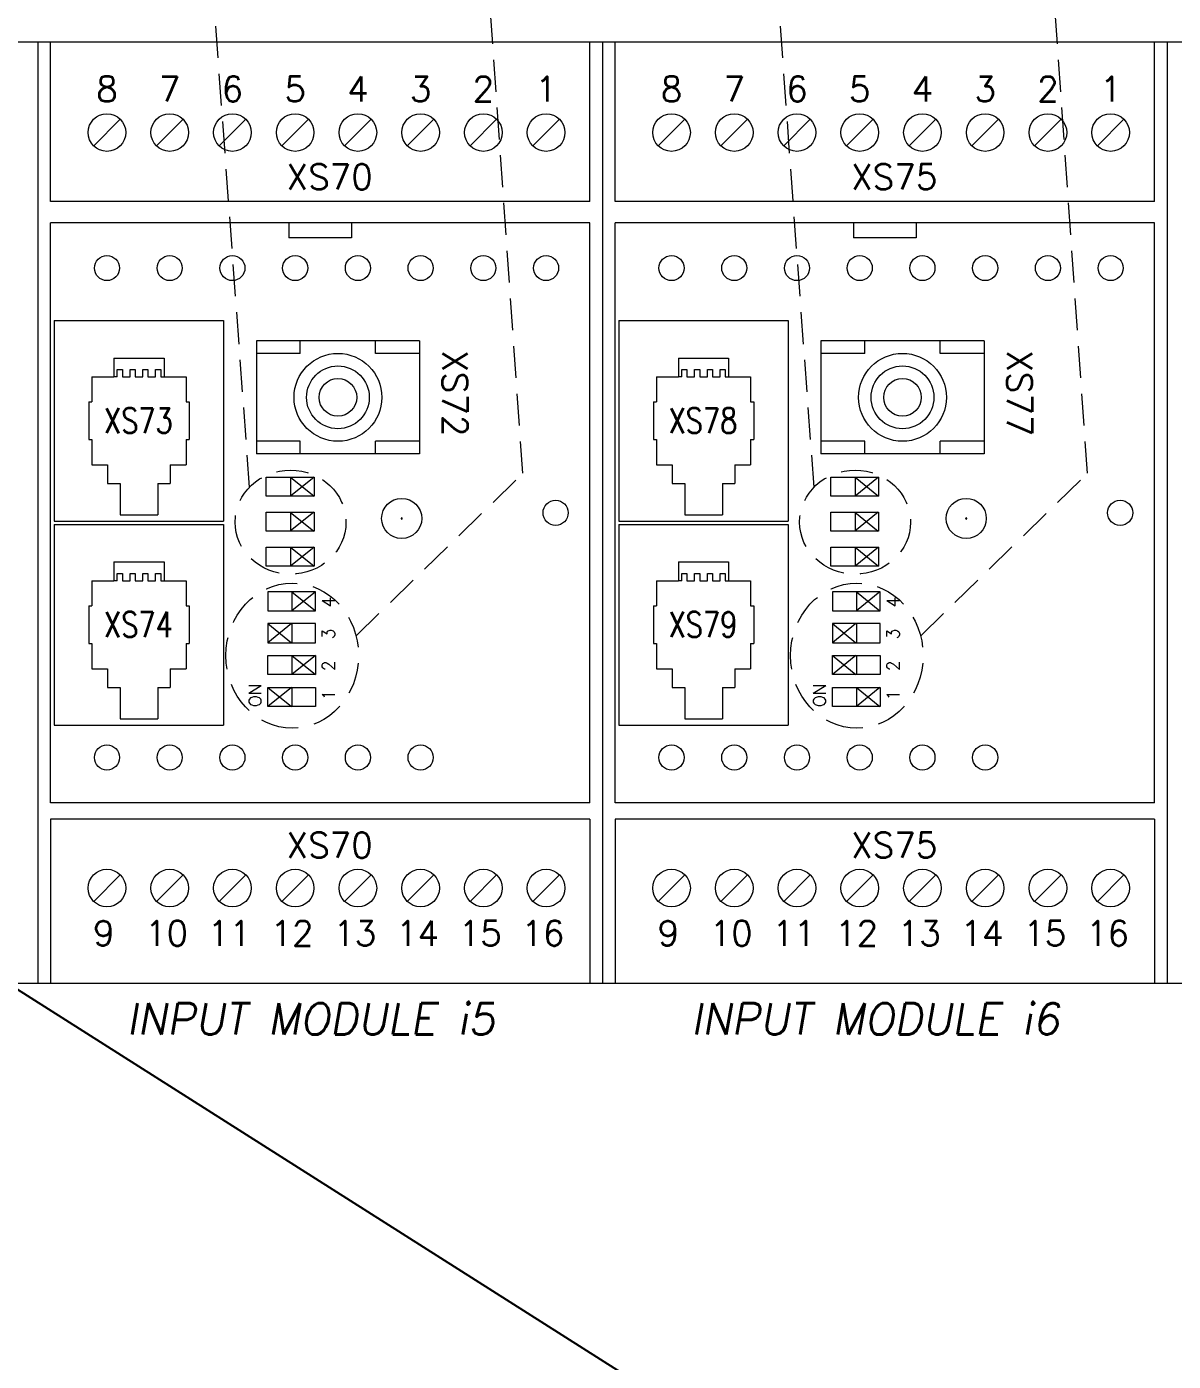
# Model space of a CAD drawing. Extents: x -2993 to 3661, y -4147 to -1441.
# Drawn here: x -2761 to -2669.6, y -2298 to -2191.7 of the extents above; entities that cross this region are included whole.
import ezdxf
from ezdxf.enums import TextEntityAlignment as Align

# ---------------------------------------------------------------- set-up
doc = ezdxf.new("R2010")
doc.units = 0
doc.header["$LTSCALE"] = 0.1
doc.header["$MEASUREMENT"] = 0
doc.linetypes.add('DASHED', pattern=[19.05, 12.7, -6.35])
doc.layers.get('0').update_dxf_attribs({"linetype": 'CONTINUOUS'})
doc.layers.add('DIM', color=5, linetype='CONTINUOUS')
doc.styles.get("Standard").update_dxf_attribs({"font": 'simplex.shx'})

msp = doc.modelspace()

# ---------------------------------------------------------------- linework, layer by layer
at = {"linetype": 'DASHED', "lineweight": 13, "ltscale": 2}
for p, q in [((-2743.25, -2228.36), (-2747.36, -2172.14)), ((-2698.25, -2228.36), (-2702.36, -2172.14)), ((-2721.46, -2227.26), (-2725.1, -2175.21)), ((-2676.46, -2227.26), (-2680.1, -2175.21)), ((-2734.75, -2240.22), (-2721.46, -2227.26)), ((-2689.75, -2240.22), (-2676.46, -2227.26))]:
    msp.add_line(p, q, dxfattribs=at)
at = {"lineweight": 13}
for p, q in [((-2760.11, -2192.91), (-2805.11, -2192.91)), ((-2760.11, -2192.91), (-2805.11, -2192.91)), ((-2760.11, -2192.91), (-2760.11, -2267.91)), ((-2760.11, -2192.91), (-2760.11, -2267.91)), ((-2760.11, -2192.91), (-2760.11, -2267.91)), ((-2760.11, -2192.91), (-2760.11, -2267.91)), ((-2760.11, -2192.91), (-2760.11, -2267.91)), ((-2760.11, -2192.91), (-2760.11, -2267.91)), ((-2760.11, -2192.91), (-2760.11, -2267.91)), ((-2760.11, -2192.91), (-2760.11, -2267.91)), ((-2715.11, -2192.91), (-2760.11, -2192.91)), ((-2715.11, -2192.91), (-2760.11, -2192.91)), ((-2760.11, -2192.91), (-2760.11, -2267.91)), ((-2760.11, -2192.91), (-2760.11, -2267.91)), ((-2760.11, -2192.91), (-2760.11, -2267.91)), ((-2760.11, -2192.91), (-2760.11, -2267.91)), ((-2760.11, -2192.91), (-2760.11, -2267.91)), ((-2760.11, -2192.91), (-2760.11, -2267.91)), ((-2760.11, -2192.91), (-2760.11, -2267.91)), ((-2759.11, -2205.61), (-2759.11, -2192.91)), ((-2716.11, -2205.61), (-2716.11, -2192.91)), ((-2715.11, -2192.91), (-2715.11, -2267.91)), ((-2715.11, -2192.91), (-2715.11, -2267.91)), ((-2715.11, -2192.91), (-2715.11, -2267.91)), ((-2715.11, -2192.91), (-2715.11, -2267.91)), ((-2715.11, -2192.91), (-2715.11, -2267.91)), ((-2715.11, -2192.91), (-2715.11, -2267.91)), ((-2715.11, -2192.91), (-2715.11, -2267.91)), ((-2715.11, -2192.91), (-2715.11, -2267.91)), ((-2670.11, -2192.91), (-2715.11, -2192.91)), ((-2670.11, -2192.91), (-2715.11, -2192.91)), ((-2715.11, -2192.91), (-2715.11, -2267.91)), ((-2715.11, -2192.91), (-2715.11, -2267.91)), ((-2715.11, -2192.91), (-2715.11, -2267.91)), ((-2715.11, -2192.91), (-2715.11, -2267.91)), ((-2715.11, -2192.91), (-2715.11, -2267.91)), ((-2715.11, -2192.91), (-2715.11, -2267.91)), ((-2715.11, -2192.91), (-2715.11, -2267.91)), ((-2714.11, -2205.61), (-2714.11, -2192.91)), ((-2671.11, -2205.61), (-2671.11, -2192.91)), ((-2670.11, -2192.91), (-2670.11, -2267.91)), ((-2670.11, -2192.91), (-2670.11, -2267.91)), ((-2670.11, -2192.91), (-2670.11, -2267.91)), ((-2670.11, -2192.91), (-2670.11, -2267.91)), ((-2670.11, -2192.91), (-2670.11, -2267.91)), ((-2670.11, -2192.91), (-2670.11, -2267.91)), ((-2670.11, -2192.91), (-2670.11, -2267.91)), ((-2670.11, -2192.91), (-2670.11, -2267.91)), ((-2625.11, -2192.91), (-2670.11, -2192.91)), ((-2625.11, -2192.91), (-2670.11, -2192.91)), ((-2670.11, -2192.91), (-2670.11, -2267.91)), ((-2670.11, -2192.91), (-2670.11, -2267.91)), ((-2670.11, -2192.91), (-2670.11, -2267.91)), ((-2670.11, -2192.91), (-2670.11, -2267.91)), ((-2670.11, -2192.91), (-2670.11, -2267.91)), ((-2670.11, -2192.91), (-2670.11, -2267.91)), ((-2670.11, -2192.91), (-2670.11, -2267.91)), ((-2753.55, -2199.05), (-2755.67, -2201.17)), ((-2748.55, -2199.05), (-2750.67, -2201.17)), ((-2743.55, -2199.05), (-2745.67, -2201.17)), ((-2738.55, -2199.05), (-2740.67, -2201.17)), ((-2733.55, -2199.05), (-2735.67, -2201.17)), ((-2728.55, -2199.05), (-2730.67, -2201.17)), ((-2723.55, -2199.05), (-2725.67, -2201.17)), ((-2718.55, -2199.05), (-2720.67, -2201.17)), ((-2708.55, -2199.05), (-2710.67, -2201.17)), ((-2703.55, -2199.05), (-2705.67, -2201.17)), ((-2698.55, -2199.05), (-2700.67, -2201.17)), ((-2693.55, -2199.05), (-2695.67, -2201.17)), ((-2688.55, -2199.05), (-2690.67, -2201.17)), ((-2683.55, -2199.05), (-2685.67, -2201.17)), ((-2678.55, -2199.05), (-2680.67, -2201.17)), ((-2673.55, -2199.05), (-2675.67, -2201.17)), ((-2760.11, -2205.16), (-2760.11, -2255.66)), ((-2715.11, -2205.16), (-2715.11, -2255.66)), ((-2670.11, -2205.16), (-2670.11, -2255.66)), ((-2716.11, -2205.61), (-2759.11, -2205.61)), ((-2671.11, -2205.61), (-2714.11, -2205.61)), ((-2716.11, -2207.31), (-2759.11, -2207.31)), ((-2759.11, -2253.51), (-2759.11, -2207.31)), ((-2740.11, -2207.31), (-2740.11, -2208.51)), ((-2735.11, -2207.31), (-2735.11, -2208.51)), ((-2716.11, -2253.51), (-2716.11, -2207.31)), ((-2671.11, -2207.31), (-2714.11, -2207.31)), ((-2714.11, -2253.51), (-2714.11, -2207.31)), ((-2695.11, -2207.31), (-2695.11, -2208.51)), ((-2690.11, -2207.31), (-2690.11, -2208.51)), ((-2671.11, -2253.51), (-2671.11, -2207.31)), ((-2735.11, -2208.51), (-2740.11, -2208.51)), ((-2690.11, -2208.51), (-2695.11, -2208.51)), ((-2758.81, -2215.08), (-2745.31, -2215.08)), ((-2758.81, -2215.08), (-2758.81, -2231.08)), ((-2745.31, -2215.08), (-2745.31, -2231.08)), ((-2713.81, -2215.08), (-2700.31, -2215.08)), ((-2713.81, -2215.08), (-2713.81, -2231.08)), ((-2700.31, -2215.08), (-2700.31, -2231.08)), ((-2729.7, -2216.71), (-2742.7, -2216.71)), ((-2742.7, -2216.71), (-2742.7, -2225.71)), ((-2739.2, -2217.71), (-2739.2, -2216.71)), ((-2733.2, -2217.71), (-2733.2, -2216.71)), ((-2729.7, -2216.71), (-2729.7, -2225.71)), ((-2684.7, -2216.71), (-2697.7, -2216.71)), ((-2697.7, -2216.71), (-2697.7, -2225.71)), ((-2694.2, -2217.71), (-2694.2, -2216.71)), ((-2688.2, -2217.71), (-2688.2, -2216.71)), ((-2684.7, -2216.71), (-2684.7, -2225.71)), ((-2754.06, -2218.08), (-2750.06, -2218.08)), ((-2754.06, -2218.08), (-2754.06, -2219.58)), ((-2750.06, -2218.08), (-2750.06, -2219.58)), ((-2739.2, -2217.71), (-2742.7, -2217.71)), ((-2729.7, -2217.71), (-2733.2, -2217.71)), ((-2709.06, -2218.08), (-2705.06, -2218.08)), ((-2709.06, -2218.08), (-2709.06, -2219.58)), ((-2705.06, -2218.08), (-2705.06, -2219.58)), ((-2694.2, -2217.71), (-2697.7, -2217.71)), ((-2684.7, -2217.71), (-2688.2, -2217.71)), ((-2755.81, -2219.58), (-2754.06, -2219.58)), ((-2755.81, -2219.58), (-2755.81, -2221.58)), ((-2753.79, -2219.58), (-2754.06, -2219.58)), ((-2750.33, -2219.58), (-2750.06, -2219.58)), ((-2750.06, -2219.58), (-2748.31, -2219.58)), ((-2748.31, -2219.58), (-2748.31, -2221.58)), ((-2710.81, -2219.58), (-2709.06, -2219.58)), ((-2710.81, -2219.58), (-2710.81, -2221.58)), ((-2708.79, -2219.58), (-2709.06, -2219.58)), ((-2705.33, -2219.58), (-2705.06, -2219.58)), ((-2705.06, -2219.58), (-2703.31, -2219.58)), ((-2703.31, -2219.58), (-2703.31, -2221.58)), ((-2756.06, -2221.58), (-2755.81, -2221.58)), ((-2756.06, -2221.58), (-2756.06, -2224.58)), ((-2748.31, -2221.58), (-2748.06, -2221.58)), ((-2748.06, -2221.58), (-2748.06, -2224.58)), ((-2711.06, -2221.58), (-2710.81, -2221.58)), ((-2711.06, -2221.58), (-2711.06, -2224.58)), ((-2703.31, -2221.58), (-2703.06, -2221.58)), ((-2703.06, -2221.58), (-2703.06, -2224.58)), ((-2756.06, -2224.58), (-2755.81, -2224.58)), ((-2755.81, -2224.58), (-2755.81, -2226.58)), ((-2748.31, -2224.58), (-2748.06, -2224.58)), ((-2748.31, -2224.58), (-2748.31, -2226.58)), ((-2739.2, -2224.71), (-2742.7, -2224.71)), ((-2739.2, -2225.71), (-2739.2, -2224.71)), ((-2729.7, -2224.71), (-2733.2, -2224.71)), ((-2733.2, -2225.71), (-2733.2, -2224.71)), ((-2711.06, -2224.58), (-2710.81, -2224.58)), ((-2710.81, -2224.58), (-2710.81, -2226.58)), ((-2703.31, -2224.58), (-2703.06, -2224.58)), ((-2703.31, -2224.58), (-2703.31, -2226.58)), ((-2694.2, -2224.71), (-2697.7, -2224.71)), ((-2694.2, -2225.71), (-2694.2, -2224.71)), ((-2684.7, -2224.71), (-2688.2, -2224.71)), ((-2688.2, -2225.71), (-2688.2, -2224.71)), ((-2729.7, -2225.71), (-2742.7, -2225.71)), ((-2684.7, -2225.71), (-2697.7, -2225.71)), ((-2755.81, -2226.58), (-2754.56, -2226.58)), ((-2754.56, -2226.58), (-2754.56, -2228.08)), ((-2749.56, -2226.58), (-2749.56, -2228.08)), ((-2749.56, -2226.58), (-2748.31, -2226.58)), ((-2710.81, -2226.58), (-2709.56, -2226.58)), ((-2709.56, -2226.58), (-2709.56, -2228.08)), ((-2704.56, -2226.58), (-2704.56, -2228.08)), ((-2704.56, -2226.58), (-2703.31, -2226.58)), ((-2754.56, -2228.08), (-2753.56, -2228.08)), ((-2753.56, -2228.08), (-2753.56, -2230.58)), ((-2750.56, -2228.08), (-2750.56, -2230.58)), ((-2750.56, -2228.08), (-2749.56, -2228.08)), ((-2709.56, -2228.08), (-2708.56, -2228.08)), ((-2708.56, -2228.08), (-2708.56, -2230.58)), ((-2705.56, -2228.08), (-2705.56, -2230.58)), ((-2705.56, -2228.08), (-2704.56, -2228.08)), ((-2758.81, -2231.08), (-2745.31, -2231.08)), ((-2753.56, -2230.58), (-2750.56, -2230.58)), ((-2713.81, -2231.08), (-2700.31, -2231.08)), ((-2708.56, -2230.58), (-2705.56, -2230.58)), ((-2758.81, -2231.33), (-2758.81, -2247.33)), ((-2758.81, -2231.33), (-2745.31, -2231.33)), ((-2745.31, -2231.33), (-2745.31, -2247.33)), ((-2713.81, -2231.33), (-2713.81, -2247.33)), ((-2713.81, -2231.33), (-2700.31, -2231.33)), ((-2700.31, -2231.33), (-2700.31, -2247.33)), ((-2754.06, -2234.33), (-2750.06, -2234.33)), ((-2754.06, -2234.33), (-2754.06, -2235.83)), ((-2750.06, -2234.33), (-2750.06, -2235.83)), ((-2709.06, -2234.33), (-2705.06, -2234.33)), ((-2709.06, -2234.33), (-2709.06, -2235.83)), ((-2705.06, -2234.33), (-2705.06, -2235.83)), ((-2755.81, -2235.83), (-2755.81, -2237.83)), ((-2755.81, -2235.83), (-2754.06, -2235.83)), ((-2753.79, -2235.83), (-2754.06, -2235.83)), ((-2750.33, -2235.83), (-2750.06, -2235.83)), ((-2750.06, -2235.83), (-2748.31, -2235.83)), ((-2748.31, -2235.83), (-2748.31, -2237.83)), ((-2710.81, -2235.83), (-2710.81, -2237.83)), ((-2710.81, -2235.83), (-2709.06, -2235.83)), ((-2708.79, -2235.83), (-2709.06, -2235.83)), ((-2705.33, -2235.83), (-2705.06, -2235.83)), ((-2705.06, -2235.83), (-2703.31, -2235.83)), ((-2703.31, -2235.83), (-2703.31, -2237.83)), ((-2756.06, -2237.83), (-2756.06, -2240.83)), ((-2756.06, -2237.83), (-2755.81, -2237.83)), ((-2748.31, -2237.83), (-2748.06, -2237.83)), ((-2748.06, -2237.83), (-2748.06, -2240.83)), ((-2711.06, -2237.83), (-2711.06, -2240.83)), ((-2711.06, -2237.83), (-2710.81, -2237.83)), ((-2703.31, -2237.83), (-2703.06, -2237.83)), ((-2703.06, -2237.83), (-2703.06, -2240.83)), ((-2756.06, -2240.83), (-2755.81, -2240.83)), ((-2755.81, -2240.83), (-2755.81, -2242.83)), ((-2748.31, -2240.83), (-2748.31, -2242.83)), ((-2748.31, -2240.83), (-2748.06, -2240.83)), ((-2711.06, -2240.83), (-2710.81, -2240.83)), ((-2710.81, -2240.83), (-2710.81, -2242.83)), ((-2703.31, -2240.83), (-2703.31, -2242.83)), ((-2703.31, -2240.83), (-2703.06, -2240.83)), ((-2755.81, -2242.83), (-2754.56, -2242.83)), ((-2754.56, -2242.83), (-2754.56, -2244.33)), ((-2749.56, -2242.83), (-2749.56, -2244.33)), ((-2749.56, -2242.83), (-2748.31, -2242.83)), ((-2710.81, -2242.83), (-2709.56, -2242.83)), ((-2709.56, -2242.83), (-2709.56, -2244.33)), ((-2704.56, -2242.83), (-2704.56, -2244.33)), ((-2704.56, -2242.83), (-2703.31, -2242.83)), ((-2754.56, -2244.33), (-2753.56, -2244.33)), ((-2753.56, -2244.33), (-2753.56, -2246.83)), ((-2750.56, -2244.33), (-2750.56, -2246.83)), ((-2750.56, -2244.33), (-2749.56, -2244.33)), ((-2709.56, -2244.33), (-2708.56, -2244.33)), ((-2708.56, -2244.33), (-2708.56, -2246.83)), ((-2705.56, -2244.33), (-2705.56, -2246.83)), ((-2705.56, -2244.33), (-2704.56, -2244.33)), ((-2753.56, -2246.83), (-2750.56, -2246.83)), ((-2708.56, -2246.83), (-2705.56, -2246.83)), ((-2758.81, -2247.33), (-2745.31, -2247.33)), ((-2713.81, -2247.33), (-2700.31, -2247.33)), ((-2716.11, -2253.51), (-2759.11, -2253.51)), ((-2671.11, -2253.51), (-2714.11, -2253.51)), ((-2716.11, -2254.81), (-2759.11, -2254.81)), ((-2759.11, -2254.81), (-2759.11, -2267.91)), ((-2716.11, -2254.81), (-2716.11, -2267.91)), ((-2671.11, -2254.81), (-2714.11, -2254.81)), ((-2714.11, -2254.81), (-2714.11, -2267.91)), ((-2671.11, -2254.81), (-2671.11, -2267.91)), ((-2753.55, -2259.25), (-2755.67, -2261.37)), ((-2748.55, -2259.25), (-2750.67, -2261.37)), ((-2743.55, -2259.25), (-2745.67, -2261.37)), ((-2738.55, -2259.25), (-2740.67, -2261.37)), ((-2733.55, -2259.25), (-2735.67, -2261.37)), ((-2728.55, -2259.25), (-2730.67, -2261.37)), ((-2723.55, -2259.25), (-2725.67, -2261.37)), ((-2718.55, -2259.25), (-2720.67, -2261.37)), ((-2708.55, -2259.25), (-2710.67, -2261.37)), ((-2703.55, -2259.25), (-2705.67, -2261.37)), ((-2698.55, -2259.25), (-2700.67, -2261.37)), ((-2693.55, -2259.25), (-2695.67, -2261.37)), ((-2688.55, -2259.25), (-2690.67, -2261.37)), ((-2683.55, -2259.25), (-2685.67, -2261.37)), ((-2678.55, -2259.25), (-2680.67, -2261.37)), ((-2673.55, -2259.25), (-2675.67, -2261.37)), ((-2760.11, -2267.91), (-2805.11, -2267.91)), ((-2760.11, -2267.91), (-2761.11, -2267.91)), ((-2715.11, -2267.91), (-2760.11, -2267.91)), ((-2715.11, -2267.91), (-2716.11, -2267.91)), ((-2670.11, -2267.91), (-2715.11, -2267.91)), ((-2670.11, -2267.91), (-2671.11, -2267.91)), ((-2625.11, -2267.91), (-2670.11, -2267.91))]:
    msp.add_line(p, q, dxfattribs=at)
at = {"linetype": 'Continuous', "lineweight": 13}
for p, q in [((-2753.79, -2218.99), (-2753.38, -2218.99)), ((-2753.79, -2219.58), (-2753.79, -2218.99)), ((-2753.38, -2218.99), (-2753.38, -2219.58)), ((-2752.77, -2218.99), (-2752.36, -2218.99)), ((-2752.77, -2219.58), (-2752.77, -2218.99)), ((-2752.36, -2218.99), (-2752.36, -2219.58)), ((-2751.75, -2219.58), (-2751.75, -2218.99)), ((-2751.75, -2218.99), (-2751.35, -2218.99)), ((-2751.35, -2218.99), (-2751.35, -2219.58)), ((-2750.74, -2218.99), (-2750.33, -2218.99)), ((-2750.74, -2219.58), (-2750.74, -2218.99)), ((-2750.33, -2218.99), (-2750.33, -2219.58)), ((-2708.79, -2218.99), (-2708.38, -2218.99)), ((-2708.79, -2219.58), (-2708.79, -2218.99)), ((-2708.38, -2218.99), (-2708.38, -2219.58)), ((-2707.77, -2218.99), (-2707.36, -2218.99)), ((-2707.77, -2219.58), (-2707.77, -2218.99)), ((-2707.36, -2218.99), (-2707.36, -2219.58)), ((-2706.75, -2219.58), (-2706.75, -2218.99)), ((-2706.75, -2218.99), (-2706.35, -2218.99)), ((-2706.35, -2218.99), (-2706.35, -2219.58)), ((-2705.74, -2218.99), (-2705.33, -2218.99)), ((-2705.74, -2219.58), (-2705.74, -2218.99)), ((-2705.33, -2218.99), (-2705.33, -2219.58)), ((-2753.38, -2219.58), (-2752.77, -2219.58)), ((-2752.36, -2219.58), (-2751.75, -2219.58)), ((-2751.35, -2219.58), (-2750.74, -2219.58)), ((-2708.38, -2219.58), (-2707.77, -2219.58)), ((-2707.36, -2219.58), (-2706.75, -2219.58)), ((-2706.35, -2219.58), (-2705.74, -2219.58)), ((-2741.91, -2229.08), (-2741.91, -2227.56)), ((-2741.91, -2227.56), (-2738.1, -2227.56)), ((-2741.91, -2227.56), (-2738.1, -2227.56)), ((-2739.98, -2227.56), (-2739.98, -2229.08)), ((-2738.1, -2227.56), (-2738.1, -2229.08)), ((-2696.91, -2229.08), (-2696.91, -2227.56)), ((-2696.91, -2227.56), (-2693.1, -2227.56)), ((-2696.91, -2227.56), (-2693.1, -2227.56)), ((-2694.98, -2227.56), (-2694.98, -2229.08)), ((-2693.1, -2227.56), (-2693.1, -2229.08)), ((-2738.1, -2229.08), (-2741.91, -2229.08)), ((-2738.1, -2229.08), (-2741.91, -2229.08)), ((-2693.1, -2229.08), (-2696.91, -2229.08)), ((-2693.1, -2229.08), (-2696.91, -2229.08)), ((-2741.91, -2231.87), (-2741.91, -2230.35)), ((-2741.91, -2230.35), (-2738.1, -2230.35)), ((-2741.91, -2230.35), (-2738.1, -2230.35)), ((-2739.98, -2230.35), (-2739.98, -2231.87)), ((-2738.1, -2230.35), (-2738.1, -2231.87)), ((-2696.91, -2231.87), (-2696.91, -2230.35)), ((-2696.91, -2230.35), (-2693.1, -2230.35)), ((-2696.91, -2230.35), (-2693.1, -2230.35)), ((-2694.98, -2230.35), (-2694.98, -2231.87)), ((-2693.1, -2230.35), (-2693.1, -2231.87)), ((-2738.1, -2231.87), (-2741.91, -2231.87)), ((-2738.1, -2231.87), (-2741.91, -2231.87)), ((-2693.1, -2231.87), (-2696.91, -2231.87)), ((-2693.1, -2231.87), (-2696.91, -2231.87)), ((-2741.91, -2234.67), (-2741.91, -2233.14)), ((-2741.91, -2233.14), (-2738.1, -2233.14)), ((-2741.91, -2233.14), (-2738.1, -2233.14)), ((-2739.98, -2233.14), (-2739.98, -2234.67)), ((-2738.1, -2233.14), (-2738.1, -2234.67)), ((-2696.91, -2234.67), (-2696.91, -2233.14)), ((-2696.91, -2233.14), (-2693.1, -2233.14)), ((-2696.91, -2233.14), (-2693.1, -2233.14)), ((-2694.98, -2233.14), (-2694.98, -2234.67)), ((-2693.1, -2233.14), (-2693.1, -2234.67)), ((-2753.79, -2235.83), (-2753.79, -2235.24)), ((-2753.79, -2235.24), (-2753.38, -2235.24)), ((-2753.38, -2235.24), (-2753.38, -2235.83)), ((-2752.77, -2235.24), (-2752.36, -2235.24)), ((-2752.77, -2235.83), (-2752.77, -2235.24)), ((-2752.36, -2235.24), (-2752.36, -2235.83)), ((-2751.75, -2235.83), (-2751.75, -2235.24)), ((-2751.75, -2235.24), (-2751.35, -2235.24)), ((-2751.35, -2235.24), (-2751.35, -2235.83)), ((-2750.74, -2235.83), (-2750.74, -2235.24)), ((-2750.74, -2235.24), (-2750.33, -2235.24)), ((-2750.33, -2235.24), (-2750.33, -2235.83)), ((-2738.1, -2234.67), (-2741.91, -2234.67)), ((-2738.1, -2234.67), (-2741.91, -2234.67)), ((-2708.79, -2235.83), (-2708.79, -2235.24)), ((-2708.79, -2235.24), (-2708.38, -2235.24)), ((-2708.38, -2235.24), (-2708.38, -2235.83)), ((-2707.77, -2235.24), (-2707.36, -2235.24)), ((-2707.77, -2235.83), (-2707.77, -2235.24)), ((-2707.36, -2235.24), (-2707.36, -2235.83)), ((-2706.75, -2235.83), (-2706.75, -2235.24)), ((-2706.75, -2235.24), (-2706.35, -2235.24)), ((-2706.35, -2235.24), (-2706.35, -2235.83)), ((-2705.74, -2235.83), (-2705.74, -2235.24)), ((-2705.74, -2235.24), (-2705.33, -2235.24)), ((-2705.33, -2235.24), (-2705.33, -2235.83)), ((-2693.1, -2234.67), (-2696.91, -2234.67)), ((-2693.1, -2234.67), (-2696.91, -2234.67)), ((-2753.38, -2235.83), (-2752.77, -2235.83)), ((-2752.36, -2235.83), (-2751.75, -2235.83)), ((-2751.35, -2235.83), (-2750.74, -2235.83)), ((-2708.38, -2235.83), (-2707.77, -2235.83)), ((-2707.36, -2235.83), (-2706.75, -2235.83)), ((-2706.35, -2235.83), (-2705.74, -2235.83)), ((-2741.79, -2236.7), (-2741.79, -2238.22)), ((-2737.98, -2236.7), (-2741.79, -2236.7)), ((-2739.88, -2236.7), (-2739.88, -2238.22)), ((-2737.98, -2238.22), (-2737.98, -2236.7)), ((-2696.79, -2236.7), (-2696.79, -2238.22)), ((-2692.98, -2236.7), (-2696.79, -2236.7)), ((-2694.88, -2236.7), (-2694.88, -2238.22)), ((-2692.98, -2238.22), (-2692.98, -2236.7)), ((-2741.79, -2238.22), (-2737.98, -2238.22)), ((-2696.79, -2238.22), (-2692.98, -2238.22)), ((-2737.98, -2239.24), (-2741.79, -2239.24)), ((-2741.79, -2239.24), (-2741.79, -2240.76)), ((-2739.88, -2239.24), (-2739.88, -2240.76)), ((-2737.98, -2240.76), (-2737.98, -2239.24)), ((-2692.98, -2239.24), (-2696.79, -2239.24)), ((-2696.79, -2239.24), (-2696.79, -2240.76)), ((-2694.88, -2239.24), (-2694.88, -2240.76)), ((-2692.98, -2240.76), (-2692.98, -2239.24)), ((-2741.79, -2240.76), (-2737.98, -2240.76)), ((-2696.79, -2240.76), (-2692.98, -2240.76)), ((-2741.79, -2243.3), (-2741.79, -2241.78)), ((-2741.79, -2241.78), (-2737.98, -2241.78)), ((-2739.88, -2241.78), (-2739.88, -2243.3)), ((-2737.98, -2241.78), (-2737.98, -2243.3)), ((-2696.79, -2243.3), (-2696.79, -2241.78)), ((-2696.79, -2241.78), (-2692.98, -2241.78)), ((-2694.88, -2241.78), (-2694.88, -2243.3)), ((-2692.98, -2241.78), (-2692.98, -2243.3)), ((-2737.98, -2243.3), (-2741.79, -2243.3)), ((-2692.98, -2243.3), (-2696.79, -2243.3)), ((-2741.79, -2244.32), (-2737.98, -2244.32)), ((-2741.79, -2245.84), (-2741.79, -2244.32)), ((-2739.88, -2244.32), (-2739.88, -2245.84)), ((-2737.98, -2244.32), (-2737.98, -2245.84)), ((-2696.79, -2244.32), (-2692.98, -2244.32)), ((-2696.79, -2245.84), (-2696.79, -2244.32)), ((-2694.88, -2244.32), (-2694.88, -2245.84)), ((-2692.98, -2244.32), (-2692.98, -2245.84)), ((-2737.98, -2245.84), (-2741.79, -2245.84)), ((-2692.98, -2245.84), (-2696.79, -2245.84))]:
    msp.add_line(p, q, dxfattribs=at)
at = {"color": 7, "lineweight": 13}
for p, q in [((-2739.98, -2227.56), (-2738.1, -2229.08)), ((-2738.1, -2227.56), (-2739.98, -2229.08)), ((-2694.98, -2227.56), (-2693.1, -2229.08)), ((-2693.1, -2227.56), (-2694.98, -2229.08)), ((-2740.01, -2230.35), (-2738.13, -2231.87)), ((-2738.13, -2230.35), (-2740.01, -2231.87)), ((-2695.01, -2230.35), (-2693.13, -2231.87)), ((-2693.13, -2230.35), (-2695.01, -2231.87)), ((-2739.98, -2233.14), (-2738.1, -2234.67)), ((-2738.1, -2233.14), (-2739.98, -2234.67)), ((-2694.98, -2233.14), (-2693.1, -2234.67)), ((-2693.1, -2233.14), (-2694.98, -2234.67)), ((-2739.88, -2236.7), (-2738, -2238.22)), ((-2738, -2236.7), (-2739.88, -2238.22)), ((-2694.88, -2236.7), (-2693, -2238.22)), ((-2693, -2236.7), (-2694.88, -2238.22)), ((-2741.79, -2239.24), (-2739.91, -2240.76)), ((-2739.91, -2239.24), (-2741.79, -2240.76)), ((-2696.79, -2239.24), (-2694.91, -2240.76)), ((-2694.91, -2239.24), (-2696.79, -2240.76)), ((-2739.88, -2241.78), (-2738, -2243.3)), ((-2738, -2241.78), (-2739.88, -2243.3)), ((-2696.79, -2241.78), (-2694.91, -2243.3)), ((-2694.91, -2241.78), (-2696.79, -2243.3)), ((-2741.79, -2244.32), (-2739.91, -2245.84)), ((-2739.91, -2244.32), (-2741.79, -2245.84)), ((-2694.88, -2244.32), (-2693, -2245.84)), ((-2693, -2244.32), (-2694.88, -2245.84))]:
    msp.add_line(p, q, dxfattribs=at)
at = {"lineweight": 13}
for centre, radius in [((-2754.61, -2200.11), 1.5), ((-2749.61, -2200.11), 1.5), ((-2744.61, -2200.11), 1.5), ((-2739.61, -2200.11), 1.5), ((-2734.61, -2200.11), 1.5), ((-2729.61, -2200.11), 1.5), ((-2724.61, -2200.11), 1.5), ((-2719.61, -2200.11), 1.5), ((-2709.61, -2200.11), 1.5), ((-2704.61, -2200.11), 1.5), ((-2699.61, -2200.11), 1.5), ((-2694.61, -2200.11), 1.5), ((-2689.61, -2200.11), 1.5), ((-2684.61, -2200.11), 1.5), ((-2679.61, -2200.11), 1.5), ((-2674.61, -2200.11), 1.5), ((-2754.61, -2210.91), 1), ((-2749.61, -2210.91), 1), ((-2744.61, -2210.91), 1), ((-2739.61, -2210.91), 1), ((-2734.61, -2210.91), 1), ((-2729.61, -2210.91), 1), ((-2724.61, -2210.91), 1), ((-2719.61, -2210.91), 1), ((-2709.61, -2210.91), 1), ((-2704.61, -2210.91), 1), ((-2699.61, -2210.91), 1), ((-2694.61, -2210.91), 1), ((-2689.61, -2210.91), 1), ((-2684.61, -2210.91), 1), ((-2679.61, -2210.91), 1), ((-2674.61, -2210.91), 1), ((-2736.2, -2221.21), 2.5), ((-2691.2, -2221.21), 2.5), ((-2731.12, -2230.86), 1.6), ((-2718.85, -2230.41), 1), ((-2686.12, -2230.86), 1.6), ((-2673.85, -2230.41), 1), ((-2754.61, -2249.91), 1), ((-2749.61, -2249.91), 1), ((-2744.61, -2249.91), 1), ((-2739.61, -2249.91), 1), ((-2734.61, -2249.91), 1), ((-2729.61, -2249.91), 1), ((-2709.61, -2249.91), 1), ((-2704.61, -2249.91), 1), ((-2699.61, -2249.91), 1), ((-2694.61, -2249.91), 1), ((-2689.61, -2249.91), 1), ((-2684.61, -2249.91), 1), ((-2754.61, -2260.31), 1.5), ((-2749.61, -2260.31), 1.5), ((-2744.61, -2260.31), 1.5), ((-2739.61, -2260.31), 1.5), ((-2734.61, -2260.31), 1.5), ((-2729.61, -2260.31), 1.5), ((-2724.61, -2260.31), 1.5), ((-2719.61, -2260.31), 1.5), ((-2709.61, -2260.31), 1.5), ((-2704.61, -2260.31), 1.5), ((-2699.61, -2260.31), 1.5), ((-2694.61, -2260.31), 1.5), ((-2689.61, -2260.31), 1.5), ((-2684.61, -2260.31), 1.5), ((-2679.61, -2260.31), 1.5), ((-2674.61, -2260.31), 1.5)]:
    msp.add_circle(centre, radius, dxfattribs=at)
at = {"linetype": 'Continuous', "lineweight": 13}
for centre, radius in [((-2736.2, -2221.21), 3.5), ((-2691.2, -2221.21), 3.5), ((-2736.2, -2221.21), 1.5), ((-2691.2, -2221.21), 1.5)]:
    msp.add_circle(centre, radius, dxfattribs=at)
at = {"lineweight": 13}
for centre, start, end in [((-2731.12, -2230.86), 0, 180), ((-2731.12, -2230.86), 180, 0), ((-2686.12, -2230.86), 0, 180), ((-2686.12, -2230.86), 180, 0)]:
    msp.add_arc(centre, 0.05, start, end, dxfattribs=at)
at = {"linetype": 'DASHED', "lineweight": 13, "ltscale": 2}
for centre, major_axis, ratio in [((-2739.98, -2231.16), (4.42, -0.01), 0.938062), ((-2694.98, -2231.16), (4.42, -0.01), 0.938062), ((-2739.84, -2241.79), (0, -5.78), 0.914373), ((-2694.84, -2241.79), (0, -5.78), 0.914373)]:
    msp.add_ellipse(centre, major_axis=major_axis, ratio=ratio, dxfattribs=at)
at = {"layer": 'DIM'}
msp.add_line((-2966.72, -2138.44), (-2479.45, -2447.38), dxfattribs=at)

# ---------------------------------------------------------------- texts
at = {"lineweight": 13, "text_generation_flag": 6}
for s, p in [('8', (-2754.61, -2197.64)), ('7', (-2749.61, -2197.64)), ('6', (-2744.61, -2197.64)), ('5', (-2739.61, -2197.64)), ('4', (-2734.61, -2197.64)), ('3', (-2729.61, -2197.64)), ('2', (-2724.61, -2197.64)), ('1', (-2719.61, -2197.64)), ('8', (-2709.61, -2197.64)), ('7', (-2704.61, -2197.64)), ('6', (-2699.61, -2197.64)), ('5', (-2694.61, -2197.64)), ('4', (-2689.61, -2197.64)), ('3', (-2684.61, -2197.64)), ('2', (-2679.61, -2197.64)), ('1', (-2674.61, -2197.64)), ('XS70', (-2736.86, -2204.64)), ('XS75', (-2691.86, -2204.64)), ('XS70', (-2736.86, -2257.89)), ('XS75', (-2691.86, -2257.89)), ('9', (-2754.86, -2264.91)), ('10', (-2749.86, -2264.91)), ('11', (-2744.86, -2264.91)), ('12', (-2739.86, -2264.91)), ('13', (-2734.86, -2264.91)), ('14', (-2729.86, -2264.91)), ('15', (-2724.86, -2264.91)), ('16', (-2719.86, -2264.91)), ('9', (-2709.86, -2264.91)), ('10', (-2704.86, -2264.91)), ('11', (-2699.86, -2264.91)), ('12', (-2694.86, -2264.91)), ('13', (-2689.86, -2264.91)), ('14', (-2684.86, -2264.91)), ('15', (-2679.86, -2264.91)), ('16', (-2674.86, -2264.91))]:
    msp.add_text(s, height=2, rotation=180, dxfattribs=at).set_placement(p, align=Align.CENTER)
at = {"lineweight": 13}
for s, p in [('XS72', (-2726.86, -2220.9)), ('XS77', (-2681.86, -2220.9))]:
    msp.add_text(s, height=2, rotation=270, dxfattribs=at).set_placement(p, align=Align.MIDDLE_CENTER)
at = {"lineweight": 13, "text_generation_flag": 6, "width": 0.8}
for s, p in [('XS73', (-2752.11, -2223.06)), ('XS78', (-2707.11, -2223.06)), ('XS74', (-2752.11, -2239.31)), ('XS79', (-2707.11, -2239.31))]:
    msp.add_text(s, height=2, rotation=180, dxfattribs=at).set_placement(p, align=Align.MIDDLE_CENTER)
at = {"linetype": 'Continuous', "lineweight": 13}
for s, p in [('4', (-2736.45, -2237.95)), ('4', (-2691.45, -2237.95)), ('3', (-2736.45, -2240.49)), ('3', (-2691.45, -2240.49)), ('2', (-2736.45, -2243.03)), ('2', (-2691.45, -2243.03)), ('ON', (-2742.31, -2245.89)), ('1', (-2736.45, -2245.37)), ('ON', (-2697.31, -2245.89)), ('1', (-2691.45, -2245.37))]:
    msp.add_text(s, height=1, rotation=90, dxfattribs=at).set_placement(p)
at = {"lineweight": 13, "oblique": 10, "text_generation_flag": 6}
for s, p in [('INPUT MODULE i5', (-2738.36, -2271.99)), ('INPUT MODULE i6', (-2693.36, -2271.99))]:
    msp.add_text(s, height=2.5, rotation=180, dxfattribs=at).set_placement(p, align=Align.CENTER)

doc.saveas('drawing.dxf')
